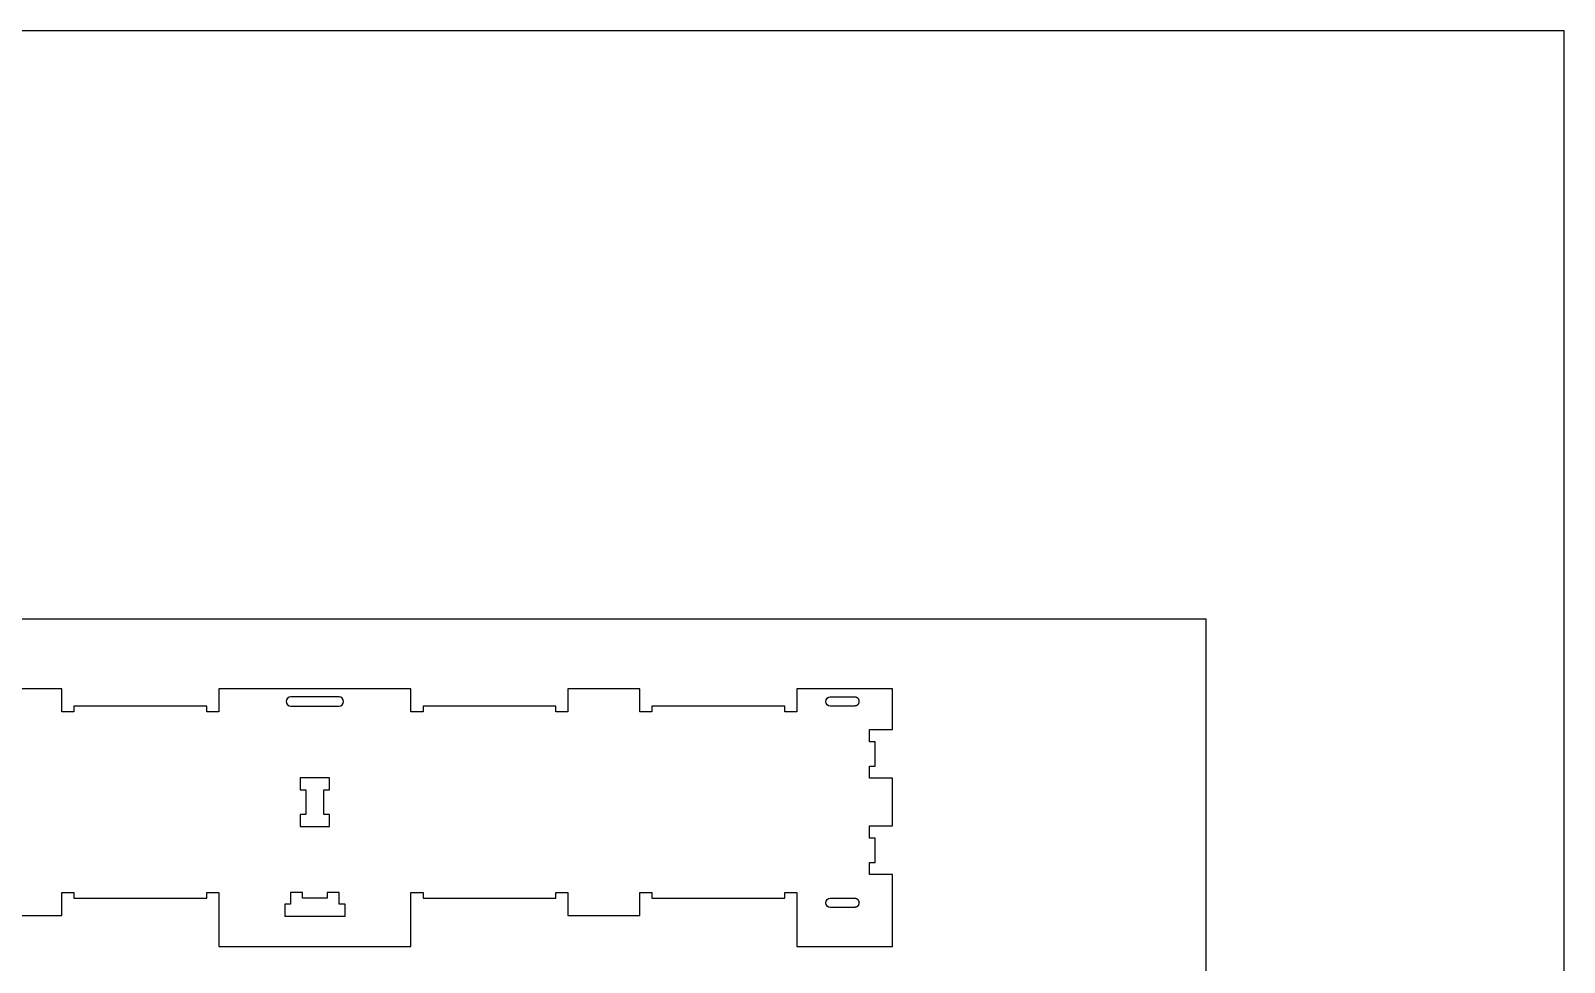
# Model space of a CAD drawing. Extents: x 0 to 4485, y 0 to 8771.
# Drawn here: x 1591 to 3183, y 4627 to 5593 of the extents above; entities that cross this region are included whole.
import ezdxf

# ---------------------------------------------------------------- set-up
doc = ezdxf.new("R2010")
doc.units = 0
for name, color, linetype in [('0_SHEET_SPRUCEPLY_2440X122', 1, 'CONTINUOUS'), ('3_ANYTOOL_CUTTHROUGH_INSID', 4, 'CONTINUOUS'), ('4_ANYTOOL_CUTTHROUGH_OUTSI', 5, 'CONTINUOUS'), ('DONOTCUT', 7, 'CONTINUOUS')]:
    doc.layers.add(name, color=color, linetype=linetype)

msp = doc.modelspace()

# ---------------------------------------------------------------- linework, layer by layer
at = {"layer": '0_SHEET_SPRUCEPLY_2440X122'}
msp.add_lwpolyline([(371.7, 4982.6), (371.7, 3762.6), (2811.7, 3762.6), (2811.7, 4982.6)], close=True, dxfattribs=at)
at = {"layer": '3_ANYTOOL_CUTTHROUGH_INSID', "color": 4}
for points in [[(1911.3, 4902), (1861.3, 4902, 1), (1861.3, 4892.5), (1911.3, 4892.5, 1)], [(2421.3, 4902), (2447, 4902), (2447.1, 4902), (2447.2, 4902), (2447.3, 4902), (2447.4, 4902), (2447.5, 4902), (2447.6, 4902), (2447.7, 4902), (2447.8, 4902), (2447.9, 4901.9), (2448, 4901.9), (2448.1, 4901.9), (2448.2, 4901.9), (2448.3, 4901.8), (2448.4, 4901.8), (2448.4, 4901.7), (2448.5, 4901.7), (2448.6, 4901.6), (2448.7, 4901.6), (2448.8, 4901.5), (2448.9, 4901.5), (2449, 4901.4), (2449.1, 4901.4), (2449.2, 4901.3), (2449.3, 4901.2), (2449.4, 4901.2), (2449.4, 4901.1), (2449.5, 4901), (2449.6, 4900.9), (2449.7, 4900.9), (2449.8, 4900.8), (2449.8, 4900.7), (2449.9, 4900.6), (2450, 4900.5), (2450, 4900.4), (2450.1, 4900.3), (2450.2, 4900.2), (2450.2, 4900.2), (2450.3, 4900.1), (2450.3, 4900), (2450.4, 4899.9), (2450.4, 4899.8), (2450.5, 4899.7), (2450.5, 4899.6), (2450.6, 4899.4), (2450.6, 4899.3), (2450.7, 4899.2), (2450.7, 4899.1), (2450.7, 4899), (2450.8, 4898.9), (2450.8, 4898.8), (2450.8, 4898.7), (2450.9, 4898.6), (2450.9, 4898.5), (2450.9, 4898.4), (2450.9, 4898.3), (2450.9, 4898.2), (2451, 4898), (2451, 4897.9), (2451, 4897.8), (2451, 4897.7), (2451, 4897.6), (2451, 4897.5), (2451, 4897.4), (2451, 4897.3), (2451, 4897.2), (2451, 4897.1), (2451, 4897), (2451, 4896.9), (2451, 4896.8), (2451, 4896.7), (2451, 4896.6), (2450.9, 4896.4), (2450.9, 4896.3), (2450.9, 4896.2), (2450.9, 4896.1), (2450.9, 4896), (2450.8, 4895.9), (2450.8, 4895.8), (2450.8, 4895.7), (2450.7, 4895.6), (2450.7, 4895.5), (2450.7, 4895.4), (2450.6, 4895.3), (2450.6, 4895.2), (2450.5, 4895), (2450.5, 4894.9), (2450.4, 4894.8), (2450.4, 4894.7), (2450.3, 4894.6), (2450.3, 4894.5), (2450.2, 4894.4), (2450.2, 4894.4), (2450.1, 4894.3), (2450, 4894.2), (2450, 4894.1), (2449.9, 4894), (2449.8, 4893.9), (2449.8, 4893.8), (2449.7, 4893.7), (2449.6, 4893.7), (2449.5, 4893.6), (2449.4, 4893.5), (2449.4, 4893.4), (2449.3, 4893.4), (2449.2, 4893.3), (2449.1, 4893.2), (2449, 4893.2), (2448.9, 4893.1), (2448.8, 4893.1), (2448.7, 4893), (2448.6, 4893), (2448.5, 4892.9), (2448.4, 4892.9), (2448.4, 4892.8), (2448.3, 4892.8), (2448.2, 4892.7), (2448.1, 4892.7), (2448, 4892.7), (2447.9, 4892.7), (2447.8, 4892.6), (2447.7, 4892.6), (2447.6, 4892.6), (2447.5, 4892.6), (2447.4, 4892.6), (2447.3, 4892.6), (2447.2, 4892.6), (2447.1, 4892.6), (2447, 4892.5), (2421.3, 4892.5, -1)], [(2421.3, 4683.5, -1), (2421.3, 4693), (2447, 4693), (2447.1, 4693), (2447.2, 4693), (2447.3, 4693), (2447.4, 4693), (2447.5, 4693), (2447.6, 4693), (2447.7, 4693), (2447.8, 4693), (2447.9, 4692.9), (2448, 4692.9), (2448.1, 4692.9), (2448.2, 4692.9), (2448.3, 4692.8), (2448.4, 4692.8), (2448.4, 4692.7), (2448.5, 4692.7), (2448.6, 4692.6), (2448.7, 4692.6), (2448.8, 4692.5), (2448.9, 4692.5), (2449, 4692.4), (2449.1, 4692.4), (2449.2, 4692.3), (2449.3, 4692.2), (2449.4, 4692.2), (2449.4, 4692.1), (2449.5, 4692), (2449.6, 4691.9), (2449.7, 4691.9), (2449.8, 4691.8), (2449.8, 4691.7), (2449.9, 4691.6), (2450, 4691.5), (2450, 4691.4), (2450.1, 4691.3), (2450.2, 4691.2), (2450.2, 4691.2), (2450.3, 4691.1), (2450.3, 4691), (2450.4, 4690.9), (2450.4, 4690.8), (2450.5, 4690.7), (2450.5, 4690.6), (2450.6, 4690.4), (2450.6, 4690.3), (2450.7, 4690.2), (2450.7, 4690.1), (2450.7, 4690), (2450.8, 4689.9), (2450.8, 4689.8), (2450.8, 4689.7), (2450.9, 4689.6), (2450.9, 4689.5), (2450.9, 4689.4), (2450.9, 4689.3), (2450.9, 4689.2), (2451, 4689), (2451, 4688.9), (2451, 4688.8), (2451, 4688.7), (2451, 4688.6), (2451, 4688.5), (2451, 4688.4), (2451, 4688.3), (2451, 4688.2), (2451, 4688.1), (2451, 4688), (2451, 4687.9), (2451, 4687.8), (2451, 4687.7), (2451, 4687.6), (2450.9, 4687.4), (2450.9, 4687.3), (2450.9, 4687.2), (2450.9, 4687.1), (2450.9, 4687), (2450.8, 4686.9), (2450.8, 4686.8), (2450.8, 4686.7), (2450.7, 4686.6), (2450.7, 4686.5), (2450.7, 4686.4), (2450.6, 4686.3), (2450.6, 4686.2), (2450.5, 4686), (2450.5, 4685.9), (2450.4, 4685.8), (2450.4, 4685.7), (2450.3, 4685.6), (2450.3, 4685.5), (2450.2, 4685.4), (2450.2, 4685.4), (2450.1, 4685.3), (2450, 4685.2), (2450, 4685.1), (2449.9, 4685), (2449.8, 4684.9), (2449.8, 4684.8), (2449.7, 4684.7), (2449.6, 4684.7), (2449.5, 4684.6), (2449.4, 4684.5), (2449.4, 4684.4), (2449.3, 4684.4), (2449.2, 4684.3), (2449.1, 4684.2), (2449, 4684.2), (2448.9, 4684.1), (2448.8, 4684.1), (2448.7, 4684), (2448.6, 4684), (2448.5, 4683.9), (2448.4, 4683.9), (2448.4, 4683.8), (2448.3, 4683.8), (2448.2, 4683.7), (2448.1, 4683.7), (2448, 4683.7), (2447.9, 4683.7), (2447.8, 4683.6), (2447.7, 4683.6), (2447.6, 4683.6), (2447.5, 4683.6), (2447.4, 4683.6), (2447.3, 4683.6), (2447.2, 4683.6), (2447.1, 4683.6), (2447, 4683.5)]]:
    msp.add_lwpolyline(points, format="xyb", close=True, dxfattribs=at)
for points in [[(1895.5, 4780), (1895.5, 4805.5), (1901.5, 4805.5), (1901.5, 4818), (1871, 4818), (1871, 4805.5), (1877, 4805.5), (1877, 4780), (1871, 4780), (1871, 4767.5), (1901.5, 4767.5), (1901.5, 4780)], [(1873.5, 4693), (1873.5, 4699), (1861, 4699), (1861, 4687), (1855, 4687), (1855, 4674.5), (1917.5, 4674.5), (1917.5, 4687), (1911.5, 4687), (1911.5, 4699), (1899, 4699), (1899, 4693)]]:
    msp.add_lwpolyline(points, close=True, dxfattribs=at)
at = {"layer": '4_ANYTOOL_CUTTHROUGH_OUTSI', "color": 5}
msp.add_lwpolyline([(1549, 4675), (1623.5, 4675), (1623.5, 4699), (1636, 4699), (1636, 4693), (1774, 4693), (1774, 4699), (1786.5, 4699), (1786.5, 4643), (1986, 4643), (1986, 4699), (1998.5, 4699), (1998.5, 4693), (2136.5, 4693), (2136.5, 4699), (2149, 4699), (2149, 4675), (2223.5, 4675), (2223.5, 4699), (2236, 4699), (2236, 4693), (2374, 4693), (2374, 4699), (2386.5, 4699), (2386.5, 4643), (2486, 4643), (2486, 4717.5), (2462, 4717.5), (2462, 4730), (2468, 4730), (2468, 4755.5), (2462, 4755.5), (2462, 4768), (2486, 4768), (2486, 4817.5), (2462, 4817.5), (2462, 4830), (2468, 4830), (2468, 4855.5), (2462, 4855.5), (2462, 4868), (2486, 4868), (2486, 4910.5), (2386.5, 4910.5), (2386.5, 4886.5), (2374, 4886.5), (2374, 4892.5), (2236, 4892.5), (2236, 4886.5), (2223.5, 4886.5), (2223.5, 4910.5), (2149, 4910.5), (2149, 4886.5), (2136.5, 4886.5), (2136.5, 4892.5), (1998.5, 4892.5), (1998.5, 4886.5), (1986, 4886.5), (1986, 4910.5), (1786.5, 4910.5), (1786.5, 4886.5), (1774, 4886.5), (1774, 4892.5), (1636, 4892.5), (1636, 4886.5), (1623.5, 4886.5), (1623.5, 4910.5), (1549, 4910.5)], dxfattribs=at)
at = {"layer": 'DONOTCUT'}
msp.add_lwpolyline([(0, 0), (3183.4, 0), (3183.4, 5593.4), (0, 5593.4)], close=True, dxfattribs=at)

doc.saveas('drawing.dxf')
